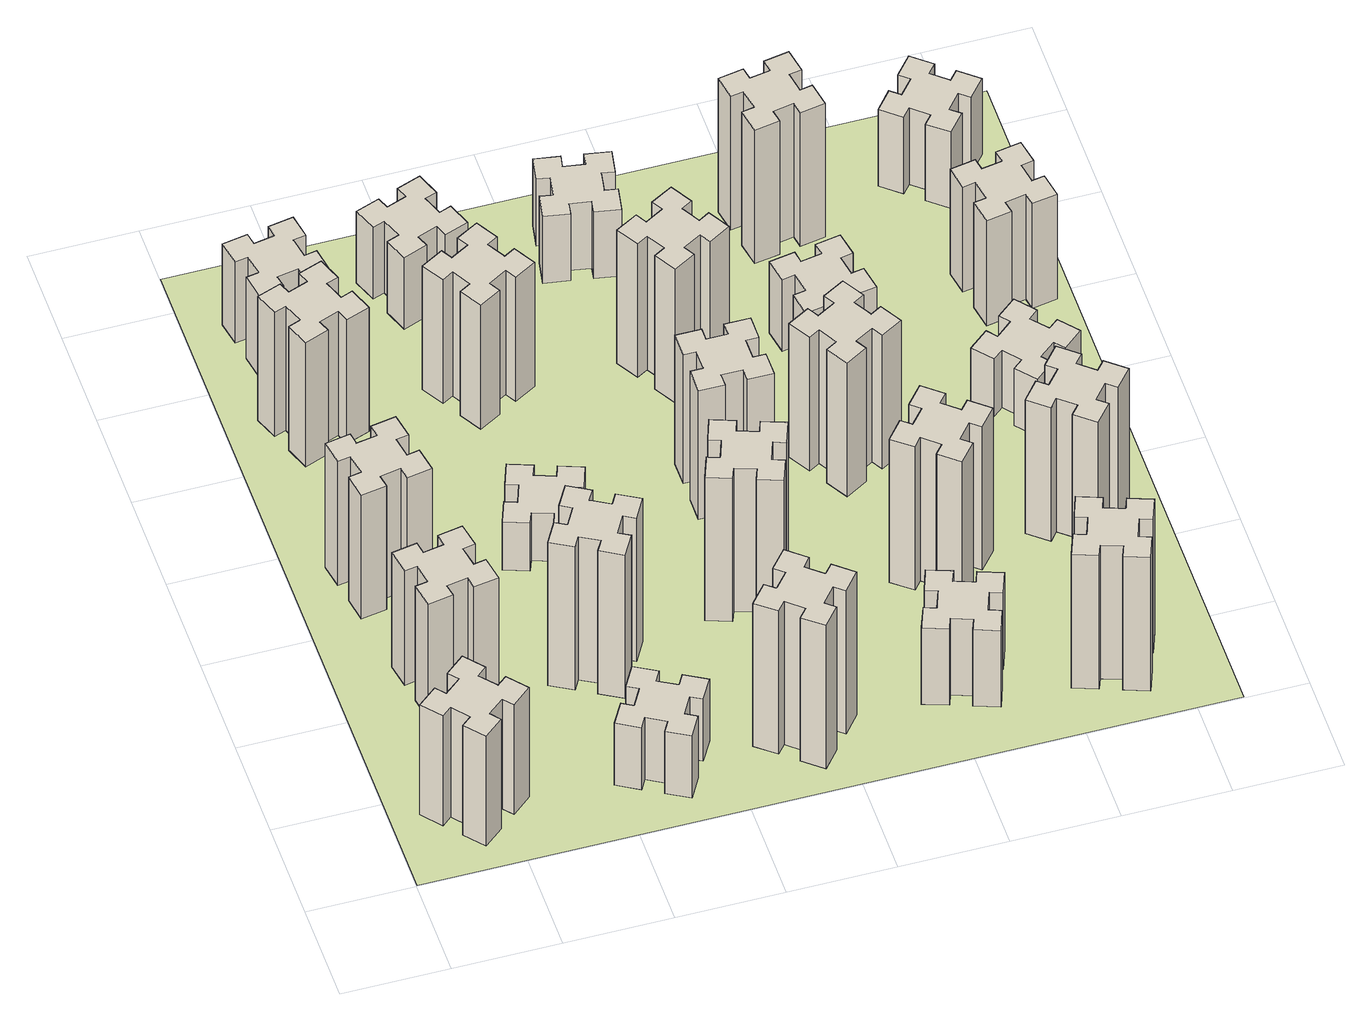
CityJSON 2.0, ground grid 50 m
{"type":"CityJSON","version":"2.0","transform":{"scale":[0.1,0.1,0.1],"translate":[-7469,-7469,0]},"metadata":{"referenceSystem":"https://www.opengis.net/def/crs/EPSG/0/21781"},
"CityObjects":{
"building1":{"type":"Building","attributes":{"class":"1000","function":"1000","usage":"1000","yearOfConstruction":2016,"roofType":"1000","measuredHeight":69,"storeysAboveGround":30,"storeysBelowGround":0},"geometry":[{"type":"Solid","lod":"1","boundaries":[[[[0,1,2,3,4,5,6,7,8,9,10,11,12,13,14,15,16,17,18,19]],[[17,16,20,21]],[[16,15,22,20]],[[15,14,23,22]],[[14,13,24,23]],[[13,12,25,24]],[[12,11,26,25]],[[11,10,27,26]],[[10,9,28,27]],[[9,8,29,28]],[[8,7,30,29]],[[7,6,31,30]],[[6,5,32,31]],[[5,4,33,32]],[[4,3,34,33]],[[3,2,35,34]],[[2,1,36,35]],[[1,0,37,36]],[[0,19,38,37]],[[19,18,39,38]],[[18,17,21,39]],[[24,25,26,27,28,29,30,31,32,33,34,35,36,37,38,39,21,20,22,23]]]]}]},
"building2":{"type":"Building","attributes":{"class":"1000","function":"1000","usage":"1000","yearOfConstruction":2016,"roofType":"1000","measuredHeight":72,"storeysAboveGround":30,"storeysBelowGround":0},"geometry":[{"type":"Solid","lod":"1","boundaries":[[[[40,41,42,43,44,45,46,47,48,49,50,51,52,53,54,55,56,57,58,59]],[[57,56,60,61]],[[56,55,62,60]],[[55,54,63,62]],[[54,53,64,63]],[[53,52,65,64]],[[52,51,66,65]],[[51,50,67,66]],[[50,49,68,67]],[[49,48,69,68]],[[48,47,70,69]],[[47,46,71,70]],[[46,45,72,71]],[[45,44,73,72]],[[44,43,74,73]],[[43,42,75,74]],[[42,41,76,75]],[[41,40,77,76]],[[40,59,78,77]],[[59,58,79,78]],[[58,57,61,79]],[[64,65,66,67,68,69,70,71,72,73,74,75,76,77,78,79,61,60,62,63]]]]}]},
"building3":{"type":"Building","attributes":{"class":"1000","function":"1000","usage":"1000","yearOfConstruction":2016,"roofType":"1000","measuredHeight":78,"storeysAboveGround":30,"storeysBelowGround":0},"geometry":[{"type":"Solid","lod":"1","boundaries":[[[[80,81,82,83,84,85,86,87,88,89,90,91,92,93,94,95,96,97,98,99]],[[97,96,100,101]],[[96,95,102,100]],[[95,94,103,102]],[[94,93,104,103]],[[93,92,105,104]],[[92,91,106,105]],[[91,90,107,106]],[[90,89,108,107]],[[89,88,109,108]],[[88,87,110,109]],[[87,86,111,110]],[[86,85,112,111]],[[85,84,113,112]],[[84,83,114,113]],[[83,82,115,114]],[[82,81,116,115]],[[81,80,117,116]],[[80,99,118,117]],[[99,98,119,118]],[[98,97,101,119]],[[104,105,106,107,108,109,110,111,112,113,114,115,116,117,118,119,101,100,102,103]]]]}]},
"building4":{"type":"Building","attributes":{"class":"1000","function":"1000","usage":"1000","yearOfConstruction":2016,"roofType":"1000","measuredHeight":78,"storeysAboveGround":30,"storeysBelowGround":0},"geometry":[{"type":"Solid","lod":"1","boundaries":[[[[120,121,122,123,124,125,126,127,128,129,130,131,132,133,134,135,136,137,138,139]],[[137,136,140,141]],[[136,135,142,140]],[[135,134,143,142]],[[134,133,144,143]],[[133,132,145,144]],[[132,131,146,145]],[[131,130,147,146]],[[130,129,148,147]],[[129,128,149,148]],[[128,127,150,149]],[[127,126,151,150]],[[126,125,152,151]],[[125,124,153,152]],[[124,123,154,153]],[[123,122,155,154]],[[122,121,156,155]],[[121,120,157,156]],[[120,139,158,157]],[[139,138,159,158]],[[138,137,141,159]],[[144,145,146,147,148,149,150,151,152,153,154,155,156,157,158,159,141,140,142,143]]]]}]},
"building5":{"type":"Building","attributes":{"class":"1000","function":"1000","usage":"1000","yearOfConstruction":2016,"roofType":"1000","measuredHeight":39,"storeysAboveGround":30,"storeysBelowGround":0},"geometry":[{"type":"Solid","lod":"1","boundaries":[[[[160,161,162,163,164,165,166,167,168,169,170,171,172,173,174,175,176,177,178,179]],[[177,176,180,181]],[[176,175,182,180]],[[175,174,183,182]],[[174,173,184,183]],[[173,172,185,184]],[[172,171,186,185]],[[171,170,187,186]],[[170,169,188,187]],[[169,168,189,188]],[[168,167,190,189]],[[167,166,191,190]],[[166,165,192,191]],[[165,164,193,192]],[[164,163,194,193]],[[163,162,195,194]],[[162,161,196,195]],[[161,160,197,196]],[[160,179,198,197]],[[179,178,199,198]],[[178,177,181,199]],[[184,185,186,187,188,189,190,191,192,193,194,195,196,197,198,199,181,180,182,183]]]]}]},
"building6":{"type":"Building","attributes":{"class":"1000","function":"1000","usage":"1000","yearOfConstruction":2016,"roofType":"1000","measuredHeight":51,"storeysAboveGround":30,"storeysBelowGround":0},"geometry":[{"type":"Solid","lod":"1","boundaries":[[[[200,201,202,203,204,205,206,207,208,209,210,211,212,213,214,215,216,217,218,219]],[[217,216,220,221]],[[216,215,222,220]],[[215,214,223,222]],[[214,213,224,223]],[[213,212,225,224]],[[212,211,226,225]],[[211,210,227,226]],[[210,209,228,227]],[[209,208,229,228]],[[208,207,230,229]],[[207,206,231,230]],[[206,205,232,231]],[[205,204,233,232]],[[204,203,234,233]],[[203,202,235,234]],[[202,201,236,235]],[[201,200,237,236]],[[200,219,238,237]],[[219,218,239,238]],[[218,217,221,239]],[[224,225,226,227,228,229,230,231,232,233,234,235,236,237,238,239,221,220,222,223]]]]}]},
"building7":{"type":"Building","attributes":{"class":"1000","function":"1000","usage":"1000","yearOfConstruction":2016,"roofType":"1000","measuredHeight":90,"storeysAboveGround":30,"storeysBelowGround":0},"geometry":[{"type":"Solid","lod":"1","boundaries":[[[[240,241,242,243,244,245,246,247,248,249,250,251,252,253,254,255,256,257,258,259]],[[257,256,260,261]],[[256,255,262,260]],[[255,254,263,262]],[[254,253,264,263]],[[253,252,265,264]],[[252,251,266,265]],[[251,250,267,266]],[[250,249,268,267]],[[249,248,269,268]],[[248,247,270,269]],[[247,246,271,270]],[[246,245,272,271]],[[245,244,273,272]],[[244,243,274,273]],[[243,242,275,274]],[[242,241,276,275]],[[241,240,277,276]],[[240,259,278,277]],[[259,258,279,278]],[[258,257,261,279]],[[264,265,266,267,268,269,270,271,272,273,274,275,276,277,278,279,261,260,262,263]]]]}]},
"building8":{"type":"Building","attributes":{"class":"1000","function":"1000","usage":"1000","yearOfConstruction":2016,"roofType":"1000","measuredHeight":30,"storeysAboveGround":30,"storeysBelowGround":0},"geometry":[{"type":"Solid","lod":"1","boundaries":[[[[280,281,282,283,284,285,286,287,288,289,290,291,292,293,294,295,296,297,298,299]],[[297,296,300,301]],[[296,295,302,300]],[[295,294,303,302]],[[294,293,304,303]],[[293,292,305,304]],[[292,291,306,305]],[[291,290,307,306]],[[290,289,308,307]],[[289,288,309,308]],[[288,287,310,309]],[[287,286,311,310]],[[286,285,312,311]],[[285,284,313,312]],[[284,283,314,313]],[[283,282,315,314]],[[282,281,316,315]],[[281,280,317,316]],[[280,299,318,317]],[[299,298,319,318]],[[298,297,301,319]],[[304,305,306,307,308,309,310,311,312,313,314,315,316,317,318,319,301,300,302,303]]]]}]},
"building9":{"type":"Building","attributes":{"class":"1000","function":"1000","usage":"1000","yearOfConstruction":2016,"roofType":"1000","measuredHeight":78,"storeysAboveGround":30,"storeysBelowGround":0},"geometry":[{"type":"Solid","lod":"1","boundaries":[[[[320,321,322,323,324,325,326,327,328,329,330,331,332,333,334,335,336,337,338,339]],[[337,336,340,341]],[[336,335,342,340]],[[335,334,343,342]],[[334,333,344,343]],[[333,332,345,344]],[[332,331,346,345]],[[331,330,347,346]],[[330,329,348,347]],[[329,328,349,348]],[[328,327,350,349]],[[327,326,351,350]],[[326,325,352,351]],[[325,324,353,352]],[[324,323,354,353]],[[323,322,355,354]],[[322,321,356,355]],[[321,320,357,356]],[[320,339,358,357]],[[339,338,359,358]],[[338,337,341,359]],[[344,345,346,347,348,349,350,351,352,353,354,355,356,357,358,359,341,340,342,343]]]]}]},
"building10":{"type":"Building","attributes":{"class":"1000","function":"1000","usage":"1000","yearOfConstruction":2016,"roofType":"1000","measuredHeight":90,"storeysAboveGround":30,"storeysBelowGround":0},"geometry":[{"type":"Solid","lod":"1","boundaries":[[[[360,361,362,363,364,365,366,367,368,369,370,371,372,373,374,375,376,377,378,379]],[[377,376,380,381]],[[376,375,382,380]],[[375,374,383,382]],[[374,373,384,383]],[[373,372,385,384]],[[372,371,386,385]],[[371,370,387,386]],[[370,369,388,387]],[[369,368,389,388]],[[368,367,390,389]],[[367,366,391,390]],[[366,365,392,391]],[[365,364,393,392]],[[364,363,394,393]],[[363,362,395,394]],[[362,361,396,395]],[[361,360,397,396]],[[360,379,398,397]],[[379,378,399,398]],[[378,377,381,399]],[[384,385,386,387,388,389,390,391,392,393,394,395,396,397,398,399,381,380,382,383]]]]}]},
"building11":{"type":"Building","attributes":{"class":"1000","function":"1000","usage":"1000","yearOfConstruction":2016,"roofType":"1000","measuredHeight":45,"storeysAboveGround":30,"storeysBelowGround":0},"geometry":[{"type":"Solid","lod":"1","boundaries":[[[[400,401,402,403,404,405,406,407,408,409,410,411,412,413,414,415,416,417,418,419]],[[417,416,420,421]],[[416,415,422,420]],[[415,414,423,422]],[[414,413,424,423]],[[413,412,425,424]],[[412,411,426,425]],[[411,410,427,426]],[[410,409,428,427]],[[409,408,429,428]],[[408,407,430,429]],[[407,406,431,430]],[[406,405,432,431]],[[405,404,433,432]],[[404,403,434,433]],[[403,402,435,434]],[[402,401,436,435]],[[401,400,437,436]],[[400,419,438,437]],[[419,418,439,438]],[[418,417,421,439]],[[424,425,426,427,428,429,430,431,432,433,434,435,436,437,438,439,421,420,422,423]]]]}]},
"building12":{"type":"Building","attributes":{"class":"1000","function":"1000","usage":"1000","yearOfConstruction":2016,"roofType":"1000","measuredHeight":90,"storeysAboveGround":30,"storeysBelowGround":0},"geometry":[{"type":"Solid","lod":"1","boundaries":[[[[440,441,442,443,444,445,446,447,448,449,450,451,452,453,454,455,456,457,458,459]],[[457,456,460,461]],[[456,455,462,460]],[[455,454,463,462]],[[454,453,464,463]],[[453,452,465,464]],[[452,451,466,465]],[[451,450,467,466]],[[450,449,468,467]],[[449,448,469,468]],[[448,447,470,469]],[[447,446,471,470]],[[446,445,472,471]],[[445,444,473,472]],[[444,443,474,473]],[[443,442,475,474]],[[442,441,476,475]],[[441,440,477,476]],[[440,459,478,477]],[[459,458,479,478]],[[458,457,461,479]],[[464,465,466,467,468,469,470,471,472,473,474,475,476,477,478,479,461,460,462,463]]]]}]},
"building13":{"type":"Building","attributes":{"class":"1000","function":"1000","usage":"1000","yearOfConstruction":2016,"roofType":"1000","measuredHeight":81,"storeysAboveGround":30,"storeysBelowGround":0},"geometry":[{"type":"Solid","lod":"1","boundaries":[[[[480,481,482,483,484,485,486,487,488,489,490,491,492,493,494,495,496,497,498,499]],[[497,496,500,501]],[[496,495,502,500]],[[495,494,503,502]],[[494,493,504,503]],[[493,492,505,504]],[[492,491,506,505]],[[491,490,507,506]],[[490,489,508,507]],[[489,488,509,508]],[[488,487,510,509]],[[487,486,511,510]],[[486,485,512,511]],[[485,484,513,512]],[[484,483,514,513]],[[483,482,515,514]],[[482,481,516,515]],[[481,480,517,516]],[[480,499,518,517]],[[499,498,519,518]],[[498,497,501,519]],[[504,505,506,507,508,509,510,511,512,513,514,515,516,517,518,519,501,500,502,503]]]]}]},
"building14":{"type":"Building","attributes":{"class":"1000","function":"1000","usage":"1000","yearOfConstruction":2016,"roofType":"1000","measuredHeight":84,"storeysAboveGround":30,"storeysBelowGround":0},"geometry":[{"type":"Solid","lod":"1","boundaries":[[[[520,521,522,523,524,525,526,527,528,529,530,531,532,533,534,535,536,537,538,539]],[[537,536,540,541]],[[536,535,542,540]],[[535,534,543,542]],[[534,533,544,543]],[[533,532,545,544]],[[532,531,546,545]],[[531,530,547,546]],[[530,529,548,547]],[[529,528,549,548]],[[528,527,550,549]],[[527,526,551,550]],[[526,525,552,551]],[[525,524,553,552]],[[524,523,554,553]],[[523,522,555,554]],[[522,521,556,555]],[[521,520,557,556]],[[520,539,558,557]],[[539,538,559,558]],[[538,537,541,559]],[[544,545,546,547,548,549,550,551,552,553,554,555,556,557,558,559,541,540,542,543]]]]}]},
"building15":{"type":"Building","attributes":{"class":"1000","function":"1000","usage":"1000","yearOfConstruction":2016,"roofType":"1000","measuredHeight":48,"storeysAboveGround":30,"storeysBelowGround":0},"geometry":[{"type":"Solid","lod":"1","boundaries":[[[[560,561,562,563,564,565,566,567,568,569,570,571,572,573,574,575,576,577,578,579]],[[577,576,580,581]],[[576,575,582,580]],[[575,574,583,582]],[[574,573,584,583]],[[573,572,585,584]],[[572,571,586,585]],[[571,570,587,586]],[[570,569,588,587]],[[569,568,589,588]],[[568,567,590,589]],[[567,566,591,590]],[[566,565,592,591]],[[565,564,593,592]],[[564,563,594,593]],[[563,562,595,594]],[[562,561,596,595]],[[561,560,597,596]],[[560,579,598,597]],[[579,578,599,598]],[[578,577,581,599]],[[584,585,586,587,588,589,590,591,592,593,594,595,596,597,598,599,581,580,582,583]]]]}]},
"building16":{"type":"Building","attributes":{"class":"1000","function":"1000","usage":"1000","yearOfConstruction":2016,"roofType":"1000","measuredHeight":42,"storeysAboveGround":30,"storeysBelowGround":0},"geometry":[{"type":"Solid","lod":"1","boundaries":[[[[600,601,602,603,604,605,606,607,608,609,610,611,612,613,614,615,616,617,618,619]],[[617,616,620,621]],[[616,615,622,620]],[[615,614,623,622]],[[614,613,624,623]],[[613,612,625,624]],[[612,611,626,625]],[[611,610,627,626]],[[610,609,628,627]],[[609,608,629,628]],[[608,607,630,629]],[[607,606,631,630]],[[606,605,632,631]],[[605,604,633,632]],[[604,603,634,633]],[[603,602,635,634]],[[602,601,636,635]],[[601,600,637,636]],[[600,619,638,637]],[[619,618,639,638]],[[618,617,621,639]],[[624,625,626,627,628,629,630,631,632,633,634,635,636,637,638,639,621,620,622,623]]]]}]},
"building17":{"type":"Building","attributes":{"class":"1000","function":"1000","usage":"1000","yearOfConstruction":2016,"roofType":"1000","measuredHeight":90,"storeysAboveGround":30,"storeysBelowGround":0},"geometry":[{"type":"Solid","lod":"1","boundaries":[[[[640,641,642,643,644,645,646,647,648,649,650,651,652,653,654,655,656,657,658,659]],[[657,656,660,661]],[[656,655,662,660]],[[655,654,663,662]],[[654,653,664,663]],[[653,652,665,664]],[[652,651,666,665]],[[651,650,667,666]],[[650,649,668,667]],[[649,648,669,668]],[[648,647,670,669]],[[647,646,671,670]],[[646,645,672,671]],[[645,644,673,672]],[[644,643,674,673]],[[643,642,675,674]],[[642,641,676,675]],[[641,640,677,676]],[[640,659,678,677]],[[659,658,679,678]],[[658,657,661,679]],[[664,665,666,667,668,669,670,671,672,673,674,675,676,677,678,679,661,660,662,663]]]]}]},
"building18":{"type":"Building","attributes":{"class":"1000","function":"1000","usage":"1000","yearOfConstruction":2016,"roofType":"1000","measuredHeight":84,"storeysAboveGround":30,"storeysBelowGround":0},"geometry":[{"type":"Solid","lod":"1","boundaries":[[[[680,681,682,683,684,685,686,687,688,689,690,691,692,693,694,695,696,697,698,699]],[[697,696,700,701]],[[696,695,702,700]],[[695,694,703,702]],[[694,693,704,703]],[[693,692,705,704]],[[692,691,706,705]],[[691,690,707,706]],[[690,689,708,707]],[[689,688,709,708]],[[688,687,710,709]],[[687,686,711,710]],[[686,685,712,711]],[[685,684,713,712]],[[684,683,714,713]],[[683,682,715,714]],[[682,681,716,715]],[[681,680,717,716]],[[680,699,718,717]],[[699,698,719,718]],[[698,697,701,719]],[[704,705,706,707,708,709,710,711,712,713,714,715,716,717,718,719,701,700,702,703]]]]}]},
"building19":{"type":"Building","attributes":{"class":"1000","function":"1000","usage":"1000","yearOfConstruction":2016,"roofType":"1000","measuredHeight":45,"storeysAboveGround":30,"storeysBelowGround":0},"geometry":[{"type":"Solid","lod":"1","boundaries":[[[[720,721,722,723,724,725,726,727,728,729,730,731,732,733,734,735,736,737,738,739]],[[737,736,740,741]],[[736,735,742,740]],[[735,734,743,742]],[[734,733,744,743]],[[733,732,745,744]],[[732,731,746,745]],[[731,730,747,746]],[[730,729,748,747]],[[729,728,749,748]],[[728,727,750,749]],[[727,726,751,750]],[[726,725,752,751]],[[725,724,753,752]],[[724,723,754,753]],[[723,722,755,754]],[[722,721,756,755]],[[721,720,757,756]],[[720,739,758,757]],[[739,738,759,758]],[[738,737,741,759]],[[744,745,746,747,748,749,750,751,752,753,754,755,756,757,758,759,741,740,742,743]]]]}]},
"building20":{"type":"Building","attributes":{"class":"1000","function":"1000","usage":"1000","yearOfConstruction":2016,"roofType":"1000","measuredHeight":84,"storeysAboveGround":30,"storeysBelowGround":0},"geometry":[{"type":"Solid","lod":"1","boundaries":[[[[760,761,762,763,764,765,766,767,768,769,770,771,772,773,774,775,776,777,778,779]],[[777,776,780,781]],[[776,775,782,780]],[[775,774,783,782]],[[774,773,784,783]],[[773,772,785,784]],[[772,771,786,785]],[[771,770,787,786]],[[770,769,788,787]],[[769,768,789,788]],[[768,767,790,789]],[[767,766,791,790]],[[766,765,792,791]],[[765,764,793,792]],[[764,763,794,793]],[[763,762,795,794]],[[762,761,796,795]],[[761,760,797,796]],[[760,779,798,797]],[[779,778,799,798]],[[778,777,781,799]],[[784,785,786,787,788,789,790,791,792,793,794,795,796,797,798,799,781,780,782,783]]]]}]},
"building21":{"type":"Building","attributes":{"class":"1000","function":"1000","usage":"1000","yearOfConstruction":2016,"roofType":"1000","measuredHeight":84,"storeysAboveGround":30,"storeysBelowGround":0},"geometry":[{"type":"Solid","lod":"1","boundaries":[[[[800,801,802,803,804,805,806,807,808,809,810,811,812,813,814,815,816,817,818,819]],[[817,816,820,821]],[[816,815,822,820]],[[815,814,823,822]],[[814,813,824,823]],[[813,812,825,824]],[[812,811,826,825]],[[811,810,827,826]],[[810,809,828,827]],[[809,808,829,828]],[[808,807,830,829]],[[807,806,831,830]],[[806,805,832,831]],[[805,804,833,832]],[[804,803,834,833]],[[803,802,835,834]],[[802,801,836,835]],[[801,800,837,836]],[[800,819,838,837]],[[819,818,839,838]],[[818,817,821,839]],[[824,825,826,827,828,829,830,831,832,833,834,835,836,837,838,839,821,820,822,823]]]]}]},
"building22":{"type":"Building","attributes":{"class":"1000","function":"1000","usage":"1000","yearOfConstruction":2016,"roofType":"1000","measuredHeight":84,"storeysAboveGround":30,"storeysBelowGround":0},"geometry":[{"type":"Solid","lod":"1","boundaries":[[[[840,841,842,843,844,845,846,847,848,849,850,851,852,853,854,855,856,857,858,859]],[[857,856,860,861]],[[856,855,862,860]],[[855,854,863,862]],[[854,853,864,863]],[[853,852,865,864]],[[852,851,866,865]],[[851,850,867,866]],[[850,849,868,867]],[[849,848,869,868]],[[848,847,870,869]],[[847,846,871,870]],[[846,845,872,871]],[[845,844,873,872]],[[844,843,874,873]],[[843,842,875,874]],[[842,841,876,875]],[[841,840,877,876]],[[840,859,878,877]],[[859,858,879,878]],[[858,857,861,879]],[[864,865,866,867,868,869,870,871,872,873,874,875,876,877,878,879,861,860,862,863]]]]}]},
"building23":{"type":"Building","attributes":{"class":"1000","function":"1000","usage":"1000","yearOfConstruction":2016,"roofType":"1000","measuredHeight":36,"storeysAboveGround":30,"storeysBelowGround":0},"geometry":[{"type":"Solid","lod":"1","boundaries":[[[[880,881,882,883,884,885,886,887,888,889,890,891,892,893,894,895,896,897,898,899]],[[897,896,900,901]],[[896,895,902,900]],[[895,894,903,902]],[[894,893,904,903]],[[893,892,905,904]],[[892,891,906,905]],[[891,890,907,906]],[[890,889,908,907]],[[889,888,909,908]],[[888,887,910,909]],[[887,886,911,910]],[[886,885,912,911]],[[885,884,913,912]],[[884,883,914,913]],[[883,882,915,914]],[[882,881,916,915]],[[881,880,917,916]],[[880,899,918,917]],[[899,898,919,918]],[[898,897,901,919]],[[904,905,906,907,908,909,910,911,912,913,914,915,916,917,918,919,901,900,902,903]]]]}]},
"building24":{"type":"Building","attributes":{"class":"1000","function":"1000","usage":"1000","yearOfConstruction":2016,"roofType":"1000","measuredHeight":66,"storeysAboveGround":30,"storeysBelowGround":0},"geometry":[{"type":"Solid","lod":"1","boundaries":[[[[920,921,922,923,924,925,926,927,928,929,930,931,932,933,934,935,936,937,938,939]],[[937,936,940,941]],[[936,935,942,940]],[[935,934,943,942]],[[934,933,944,943]],[[933,932,945,944]],[[932,931,946,945]],[[931,930,947,946]],[[930,929,948,947]],[[929,928,949,948]],[[928,927,950,949]],[[927,926,951,950]],[[926,925,952,951]],[[925,924,953,952]],[[924,923,954,953]],[[923,922,955,954]],[[922,921,956,955]],[[921,920,957,956]],[[920,939,958,957]],[[939,938,959,958]],[[938,937,941,959]],[[944,945,946,947,948,949,950,951,952,953,954,955,956,957,958,959,941,940,942,943]]]]}]},
"building25":{"type":"Building","attributes":{"class":"1000","function":"1000","usage":"1000","yearOfConstruction":2016,"roofType":"1000","measuredHeight":48,"storeysAboveGround":30,"storeysBelowGround":0},"geometry":[{"type":"Solid","lod":"1","boundaries":[[[[960,961,962,963,964,965,966,967,968,969,970,971,972,973,974,975,976,977,978,979]],[[977,976,980,981]],[[976,975,982,980]],[[975,974,983,982]],[[974,973,984,983]],[[973,972,985,984]],[[972,971,986,985]],[[971,970,987,986]],[[970,969,988,987]],[[969,968,989,988]],[[968,967,990,989]],[[967,966,991,990]],[[966,965,992,991]],[[965,964,993,992]],[[964,963,994,993]],[[963,962,995,994]],[[962,961,996,995]],[[961,960,997,996]],[[960,979,998,997]],[[979,978,999,998]],[[978,977,981,999]],[[984,985,986,987,988,989,990,991,992,993,994,995,996,997,998,999,981,980,982,983]]]]}]},
"landuse1":{"type":"LandUse","attributes":{"name":"plot1","function":"1010"},"geometry":[{"type":"MultiSurface","lod":"1","boundaries":[[[1000,1001,1002,1003]]]}]}
},
"vertices":[
[492,408,0],[427,484,0],[473,523,0],[396,615,0],[304,538,0],[343,492,0],[266,427,0],[228,473,0],[136,396,0],[213,304,0],[259,343,0],[323,266,0],[277,228,0],[354,136,0],[446,213,0],[408,259,0],[484,323,0],[523,277,0],[615,354,0],[538,446,0],[484,323,690],[523,277,690],[408,259,690],[446,213,690],[354,136,690],[277,228,690],[323,266,690],[259,343,690],[213,304,690],[136,396,690],[228,473,690],[266,427,690],[343,492,690],[304,538,690],[396,615,690],[473,523,690],[427,484,690],[492,408,690],[538,446,690],[615,354,690],
[505,1232,0],[407,1215,0],[397,1274,0],[278,1253,0],[299,1135,0],[358,1145,0],[376,1047,0],[317,1037,0],[337,918,0],[456,939,0],[445,998,0],[544,1016,0],[554,957,0],[672,977,0],[651,1096,0],[592,1085,0],[575,1184,0],[634,1194,0],[613,1312,0],[495,1291,0],[575,1184,720],[634,1194,720],[592,1085,720],[651,1096,720],[672,977,720],[554,957,720],[544,1016,720],[445,998,720],[456,939,720],[337,918,720],[317,1037,720],[376,1047,720],[358,1145,720],[299,1135,720],[278,1253,720],[397,1274,720],[407,1215,720],[505,1232,720],[495,1291,720],[613,1312,720],
[405,1872,0],[307,1855,0],[297,1914,0],[178,1893,0],[199,1775,0],[258,1785,0],[276,1687,0],[217,1677,0],[237,1558,0],[356,1579,0],[345,1638,0],[444,1656,0],[454,1597,0],[572,1617,0],[551,1736,0],[492,1725,0],[475,1824,0],[534,1834,0],[513,1952,0],[395,1931,0],[475,1824,780],[534,1834,780],[492,1725,780],[551,1736,780],[572,1617,780],[454,1597,780],[444,1656,780],[345,1638,780],[356,1579,780],[237,1558,780],[217,1677,780],[276,1687,780],[258,1785,780],[199,1775,780],[178,1893,780],[297,1914,780],[307,1855,780],[405,1872,780],[395,1931,780],[513,1952,780],
[385,2816,0],[291,2782,0],[270,2838,0],[157,2797,0],[199,2684,0],[255,2705,0],[289,2611,0],[233,2590,0],[274,2477,0],[387,2519,0],[366,2575,0],[460,2609,0],[480,2553,0],[593,2594,0],[552,2707,0],[496,2686,0],[462,2780,0],[518,2800,0],[477,2913,0],[364,2872,0],[462,2780,780],[518,2800,780],[496,2686,780],[552,2707,780],[593,2594,780],[480,2553,780],[460,2609,780],[366,2575,780],[387,2519,780],[274,2477,780],[233,2590,780],[289,2611,780],[255,2705,780],[199,2684,780],[157,2797,780],[270,2838,780],[291,2782,780],[385,2816,780],[364,2872,780],[477,2913,780],
[1145,474,0],[1095,387,0],[1043,417,0],[983,313,0],[1087,253,0],[1117,305,0],[1204,255,0],[1174,203,0],[1278,143,0],[1338,247,0],[1286,277,0],[1336,364,0],[1388,334,0],[1448,438,0],[1344,498,0],[1314,446,0],[1227,496,0],[1257,548,0],[1153,608,0],[1093,504,0],[1227,496,390],[1257,548,390],[1314,446,390],[1344,498,390],[1448,438,390],[1388,334,390],[1336,364,390],[1286,277,390],[1338,247,390],[1278,143,390],[1174,203,390],[1204,255,390],[1117,305,390],[1087,253,390],[983,313,390],[1043,417,390],[1095,387,390],[1145,474,390],[1093,504,390],[1153,608,390],
[258,3265,0],[276,3167,0],[217,3157,0],[237,3038,0],[356,3059,0],[345,3118,0],[444,3136,0],[454,3077,0],[572,3097,0],[551,3216,0],[492,3205,0],[475,3304,0],[534,3314,0],[513,3432,0],[395,3411,0],[405,3352,0],[307,3335,0],[297,3394,0],[178,3373,0],[199,3255,0],[307,3335,510],[297,3394,510],[405,3352,510],[395,3411,510],[513,3432,510],[534,3314,510],[475,3304,510],[492,3205,510],[551,3216,510],[572,3097,510],[454,3077,510],[444,3136,510],[345,3118,510],[356,3059,510],[237,3038,510],[217,3157,510],[276,3167,510],[258,3265,510],[199,3255,510],[178,3373,510],
[1214,1086,0],[1127,1136,0],[1157,1188,0],[1053,1248,0],[993,1144,0],[1045,1114,0],[995,1027,0],[943,1057,0],[883,953,0],[987,893,0],[1017,945,0],[1104,895,0],[1074,843,0],[1178,783,0],[1238,887,0],[1186,917,0],[1236,1004,0],[1288,974,0],[1348,1078,0],[1244,1138,0],[1236,1004,900],[1288,974,900],[1186,917,900],[1238,887,900],[1178,783,900],[1074,843,900],[1104,895,900],[1017,945,900],[987,893,900],[883,953,900],[943,1057,900],[995,1027,900],[1045,1114,900],[993,1144,900],[1053,1248,900],[1157,1188,900],[1127,1136,900],[1214,1086,900],[1244,1138,900],[1348,1078,900],
[1031,1669,0],[1125,1635,0],[1104,1579,0],[1217,1537,0],[1258,1650,0],[1202,1671,0],[1236,1765,0],[1292,1744,0],[1333,1857,0],[1220,1898,0],[1200,1842,0],[1106,1876,0],[1127,1932,0],[1014,1973,0],[973,1860,0],[1029,1840,0],[995,1746,0],[939,1767,0],[897,1654,0],[1010,1613,0],[995,1746,300],[939,1767,300],[1029,1840,300],[973,1860,300],[1014,1973,300],[1127,1932,300],[1106,1876,300],[1200,1842,300],[1220,1898,300],[1333,1857,300],[1292,1744,300],[1236,1765,300],[1202,1671,300],[1258,1650,300],[1217,1537,300],[1104,1579,300],[1125,1635,300],[1031,1669,300],[1010,1613,300],[897,1654,300],
[1236,2707,0],[1186,2794,0],[1238,2824,0],[1178,2928,0],[1074,2868,0],[1104,2816,0],[1017,2766,0],[987,2818,0],[883,2758,0],[943,2654,0],[995,2684,0],[1045,2597,0],[993,2567,0],[1053,2463,0],[1157,2523,0],[1127,2575,0],[1214,2625,0],[1244,2573,0],[1348,2633,0],[1288,2737,0],[1214,2625,780],[1244,2573,780],[1127,2575,780],[1157,2523,780],[1053,2463,780],[993,2567,780],[1045,2597,780],[995,2684,780],[943,2654,780],[883,2758,780],[987,2818,780],[1017,2766,780],[1104,2816,780],[1074,2868,780],[1178,2928,780],[1238,2824,780],[1186,2794,780],[1236,2707,780],[1288,2737,780],[1348,2633,780],
[1746,323,0],[1823,259,0],[1784,213,0],[1876,136,0],[1953,228,0],[1907,266,0],[1972,343,0],[2018,304,0],[2095,396,0],[2003,473,0],[1964,427,0],[1888,492,0],[1926,538,0],[1834,615,0],[1757,523,0],[1803,484,0],[1739,408,0],[1693,446,0],[1616,354,0],[1708,277,0],[1739,408,900],[1693,446,900],[1803,484,900],[1757,523,900],[1834,615,900],[1926,538,900],[1888,492,900],[1964,427,900],[2003,473,900],[2095,396,900],[2018,304,900],[1972,343,900],[1907,266,900],[1953,228,900],[1876,136,900],[1784,213,900],[1823,259,900],[1746,323,900],[1708,277,900],[1616,354,900],
[1136,3326,0],[1102,3420,0],[1158,3440,0],[1117,3553,0],[1004,3512,0],[1025,3456,0],[931,3422,0],[910,3478,0],[797,3437,0],[839,3324,0],[895,3345,0],[929,3251,0],[873,3230,0],[914,3117,0],[1027,3159,0],[1006,3215,0],[1100,3249,0],[1120,3193,0],[1233,3234,0],[1192,3347,0],[1100,3249,450],[1120,3193,450],[1006,3215,450],[1027,3159,450],[914,3117,450],[873,3230,450],[929,3251,450],[895,3345,450],[839,3324,450],[797,3437,450],[910,3478,450],[931,3422,450],[1025,3456,450],[1004,3512,450],[1117,3553,450],[1158,3440,450],[1102,3420,450],[1136,3326,450],[1192,3347,450],[1233,3234,450],
[1940,1302,0],[1846,1336,0],[1867,1392,0],[1754,1433,0],[1713,1320,0],[1769,1300,0],[1735,1206,0],[1679,1227,0],[1637,1114,0],[1750,1073,0],[1771,1129,0],[1865,1095,0],[1844,1039,0],[1957,997,0],[1998,1110,0],[1942,1131,0],[1976,1225,0],[2032,1204,0],[2073,1317,0],[1960,1358,0],[1976,1225,900],[2032,1204,900],[1942,1131,900],[1998,1110,900],[1957,997,900],[1844,1039,900],[1865,1095,900],[1771,1129,900],[1750,1073,900],[1637,1114,900],[1679,1227,900],[1735,1206,900],[1769,1300,900],[1713,1320,900],[1754,1433,900],[1867,1392,900],[1846,1336,900],[1940,1302,900],[1960,1358,900],[2073,1317,900],
[1845,1905,0],[1845,1805,0],[1785,1805,0],[1785,1685,0],[1905,1685,0],[1905,1745,0],[2005,1745,0],[2005,1685,0],[2125,1685,0],[2125,1805,0],[2065,1805,0],[2065,1905,0],[2125,1905,0],[2125,2025,0],[2005,2025,0],[2005,1965,0],[1905,1965,0],[1905,2025,0],[1785,2025,0],[1785,1905,0],[1905,1965,810],[1905,2025,810],[2005,1965,810],[2005,2025,810],[2125,2025,810],[2125,1905,810],[2065,1905,810],[2065,1805,810],[2125,1805,810],[2125,1685,810],[2005,1685,810],[2005,1745,810],[1905,1745,810],[1905,1685,810],[1785,1685,810],[1785,1805,810],[1845,1805,810],[1845,1905,810],[1785,1905,810],[1785,2025,810],
[1967,2475,0],[2054,2525,0],[2084,2473,0],[2188,2533,0],[2128,2637,0],[2076,2607,0],[2026,2694,0],[2078,2724,0],[2018,2828,0],[1914,2768,0],[1944,2716,0],[1857,2666,0],[1827,2718,0],[1723,2658,0],[1783,2554,0],[1835,2584,0],[1885,2497,0],[1833,2467,0],[1893,2363,0],[1997,2423,0],[1885,2497,840],[1833,2467,840],[1835,2584,840],[1783,2554,840],[1723,2658,840],[1827,2718,840],[1857,2666,840],[1944,2716,840],[1914,2768,840],[2018,2828,840],[2078,2724,840],[2026,2694,840],[2076,2607,840],[2128,2637,840],[2188,2533,840],[2084,2473,840],[2054,2525,840],[1967,2475,840],[1997,2423,840],[1893,2363,840],
[2509,560,0],[2475,466,0],[2419,487,0],[2377,374,0],[2490,333,0],[2511,389,0],[2605,355,0],[2584,299,0],[2697,257,0],[2738,370,0],[2682,391,0],[2716,485,0],[2772,464,0],[2813,577,0],[2700,618,0],[2680,562,0],[2586,596,0],[2607,652,0],[2494,693,0],[2453,580,0],[2586,596,480],[2607,652,480],[2680,562,480],[2700,618,480],[2813,577,480],[2772,464,480],[2716,485,480],[2682,391,480],[2738,370,480],[2697,257,480],[2584,299,480],[2605,355,480],[2511,389,480],[2490,333,480],[2377,374,480],[2419,487,480],[2475,466,480],[2509,560,480],[2453,580,480],[2494,693,480],
[1687,3236,0],[1785,3218,0],[1775,3159,0],[1893,3138,0],[1914,3257,0],[1855,3267,0],[1872,3365,0],[1931,3355,0],[1952,3473,0],[1834,3494,0],[1824,3435,0],[1725,3452,0],[1736,3511,0],[1617,3532,0],[1597,3414,0],[1656,3404,0],[1638,3305,0],[1579,3316,0],[1558,3197,0],[1677,3177,0],[1638,3305,420],[1579,3316,420],[1656,3404,420],[1597,3414,420],[1617,3532,420],[1736,3511,420],[1725,3452,420],[1824,3435,420],[1834,3494,420],[1952,3473,420],[1931,3355,420],[1872,3365,420],[1855,3267,420],[1914,3257,420],[1893,3138,420],[1775,3159,420],[1785,3218,420],[1687,3236,420],[1677,3177,420],[1558,3197,420],
[2747,1006,0],[2812,1083,0],[2858,1044,0],[2935,1136,0],[2843,1213,0],[2804,1167,0],[2728,1232,0],[2766,1278,0],[2674,1355,0],[2597,1263,0],[2643,1224,0],[2579,1148,0],[2533,1186,0],[2456,1094,0],[2548,1017,0],[2586,1063,0],[2663,999,0],[2624,953,0],[2716,876,0],[2793,968,0],[2663,999,900],[2624,953,900],[2586,1063,900],[2548,1017,900],[2456,1094,900],[2533,1186,900],[2579,1148,900],[2643,1224,900],[2597,1263,900],[2674,1355,900],[2766,1278,900],[2728,1232,900],[2804,1167,900],[2843,1213,900],[2935,1136,900],[2858,1044,900],[2812,1083,900],[2747,1006,900],[2793,968,900],[2716,876,900],
[2375,1844,0],[2425,1757,0],[2373,1727,0],[2433,1623,0],[2537,1683,0],[2507,1735,0],[2594,1785,0],[2624,1733,0],[2728,1793,0],[2668,1897,0],[2616,1867,0],[2566,1954,0],[2618,1984,0],[2558,2088,0],[2454,2028,0],[2484,1976,0],[2397,1926,0],[2367,1978,0],[2263,1918,0],[2323,1814,0],[2397,1926,840],[2367,1978,840],[2484,1976,840],[2454,2028,840],[2558,2088,840],[2618,1984,840],[2566,1954,840],[2616,1867,840],[2668,1897,840],[2728,1793,840],[2624,1733,840],[2594,1785,840],[2507,1735,840],[2537,1683,840],[2433,1623,840],[2373,1727,840],[2425,1757,840],[2375,1844,840],[2323,1814,840],[2263,1918,840],
[2565,2378,0],[2664,2396,0],[2674,2337,0],[2792,2357,0],[2771,2476,0],[2712,2465,0],[2695,2564,0],[2754,2574,0],[2733,2692,0],[2615,2671,0],[2625,2612,0],[2527,2595,0],[2517,2654,0],[2398,2633,0],[2419,2515,0],[2478,2525,0],[2496,2427,0],[2437,2417,0],[2457,2298,0],[2576,2319,0],[2496,2427,450],[2437,2417,450],[2478,2525,450],[2419,2515,450],[2398,2633,450],[2517,2654,450],[2527,2595,450],[2625,2612,450],[2615,2671,450],[2733,2692,450],[2754,2574,450],[2695,2564,450],[2712,2465,450],[2771,2476,450],[2792,2357,450],[2674,2337,450],[2664,2396,450],[2565,2378,450],[2576,2319,450],[2457,2298,450],
[3322,291,0],[3356,385,0],[3412,364,0],[3453,477,0],[3340,518,0],[3320,462,0],[3226,496,0],[3247,552,0],[3134,593,0],[3093,480,0],[3149,460,0],[3115,366,0],[3059,387,0],[3017,274,0],[3130,233,0],[3151,289,0],[3245,255,0],[3224,199,0],[3337,157,0],[3378,270,0],[3245,255,840],[3224,199,840],[3151,289,840],[3130,233,840],[3017,274,840],[3059,387,840],[3115,366,840],[3149,460,840],[3093,480,840],[3134,593,840],[3247,552,840],[3226,496,840],[3320,462,840],[3340,518,840],[3453,477,840],[3412,364,840],[3356,385,840],[3322,291,840],[3378,270,840],[3337,157,840],
[2478,3265,0],[2496,3167,0],[2437,3157,0],[2457,3038,0],[2576,3059,0],[2565,3118,0],[2664,3136,0],[2674,3077,0],[2792,3097,0],[2771,3216,0],[2712,3205,0],[2695,3304,0],[2754,3314,0],[2733,3432,0],[2615,3411,0],[2625,3352,0],[2527,3335,0],[2517,3394,0],[2398,3373,0],[2419,3255,0],[2527,3335,840],[2517,3394,840],[2625,3352,840],[2615,3411,840],[2733,3432,840],[2754,3314,840],[2695,3304,840],[2712,3205,840],[2771,3216,840],[2792,3097,840],[2674,3077,840],[2664,3136,840],[2565,3118,840],[2576,3059,840],[2457,3038,840],[2437,3157,840],[2496,3167,840],[2478,3265,840],[2419,3255,840],[2398,3373,840],
[3283,1324,0],[3219,1248,0],[3173,1286,0],[3096,1194,0],[3188,1117,0],[3226,1163,0],[3303,1099,0],[3264,1053,0],[3356,976,0],[3433,1068,0],[3387,1106,0],[3452,1183,0],[3498,1144,0],[3575,1236,0],[3483,1313,0],[3444,1267,0],[3368,1332,0],[3406,1378,0],[3314,1455,0],[3237,1363,0],[3368,1332,840],[3406,1378,840],[3444,1267,840],[3483,1313,840],[3575,1236,840],[3498,1144,840],[3452,1183,840],[3387,1106,840],[3433,1068,840],[3356,976,840],[3264,1053,840],[3303,1099,840],[3226,1163,840],[3188,1117,840],[3096,1194,840],[3173,1286,840],[3219,1248,840],[3283,1324,840],[3237,1363,840],[3314,1455,840],
[3219,1923,0],[3283,1846,0],[3237,1808,0],[3314,1716,0],[3406,1793,0],[3368,1839,0],[3444,1903,0],[3483,1857,0],[3575,1934,0],[3498,2026,0],[3452,1988,0],[3387,2064,0],[3433,2103,0],[3356,2195,0],[3264,2118,0],[3303,2072,0],[3226,2007,0],[3188,2053,0],[3096,1976,0],[3173,1884,0],[3226,2007,360],[3188,2053,360],[3303,2072,360],[3264,2118,360],[3356,2195,360],[3433,2103,360],[3387,2064,360],[3452,1988,360],[3498,2026,360],[3575,1934,360],[3483,1857,360],[3444,1903,360],[3368,1839,360],[3406,1793,360],[3314,1716,360],[3237,1808,360],[3283,1846,360],[3219,1923,360],[3173,1884,360],[3096,1976,360],
[3318,2625,0],[3336,2527,0],[3277,2517,0],[3297,2398,0],[3416,2419,0],[3405,2478,0],[3504,2496,0],[3514,2437,0],[3632,2457,0],[3611,2576,0],[3552,2565,0],[3535,2664,0],[3594,2674,0],[3573,2792,0],[3455,2771,0],[3465,2712,0],[3367,2695,0],[3357,2754,0],[3238,2733,0],[3259,2615,0],[3367,2695,660],[3357,2754,660],[3465,2712,660],[3455,2771,660],[3573,2792,660],[3594,2674,660],[3535,2664,660],[3552,2565,660],[3611,2576,660],[3632,2457,660],[3514,2437,660],[3504,2496,660],[3405,2478,660],[3416,2419,660],[3297,2398,660],[3277,2517,660],[3336,2527,660],[3318,2625,660],[3259,2615,660],[3238,2733,660],
[3444,3387,0],[3368,3452,0],[3406,3498,0],[3314,3575,0],[3237,3483,0],[3283,3444,0],[3219,3368,0],[3173,3406,0],[3096,3314,0],[3188,3237,0],[3226,3283,0],[3303,3219,0],[3264,3173,0],[3356,3096,0],[3433,3188,0],[3387,3226,0],[3452,3303,0],[3498,3264,0],[3575,3356,0],[3483,3433,0],[3452,3303,480],[3498,3264,480],[3387,3226,480],[3433,3188,480],[3356,3096,480],[3264,3173,480],[3303,3219,480],[3226,3283,480],[3188,3237,480],[3096,3314,480],[3173,3406,480],[3219,3368,480],[3283,3444,480],[3237,3483,480],[3314,3575,480],[3406,3498,480],[3368,3452,480],[3444,3387,480],[3483,3433,480],[3575,3356,480],
[5,3705,0],[3705,3705,0],[3705,5,0],[5,5,0]
]}
